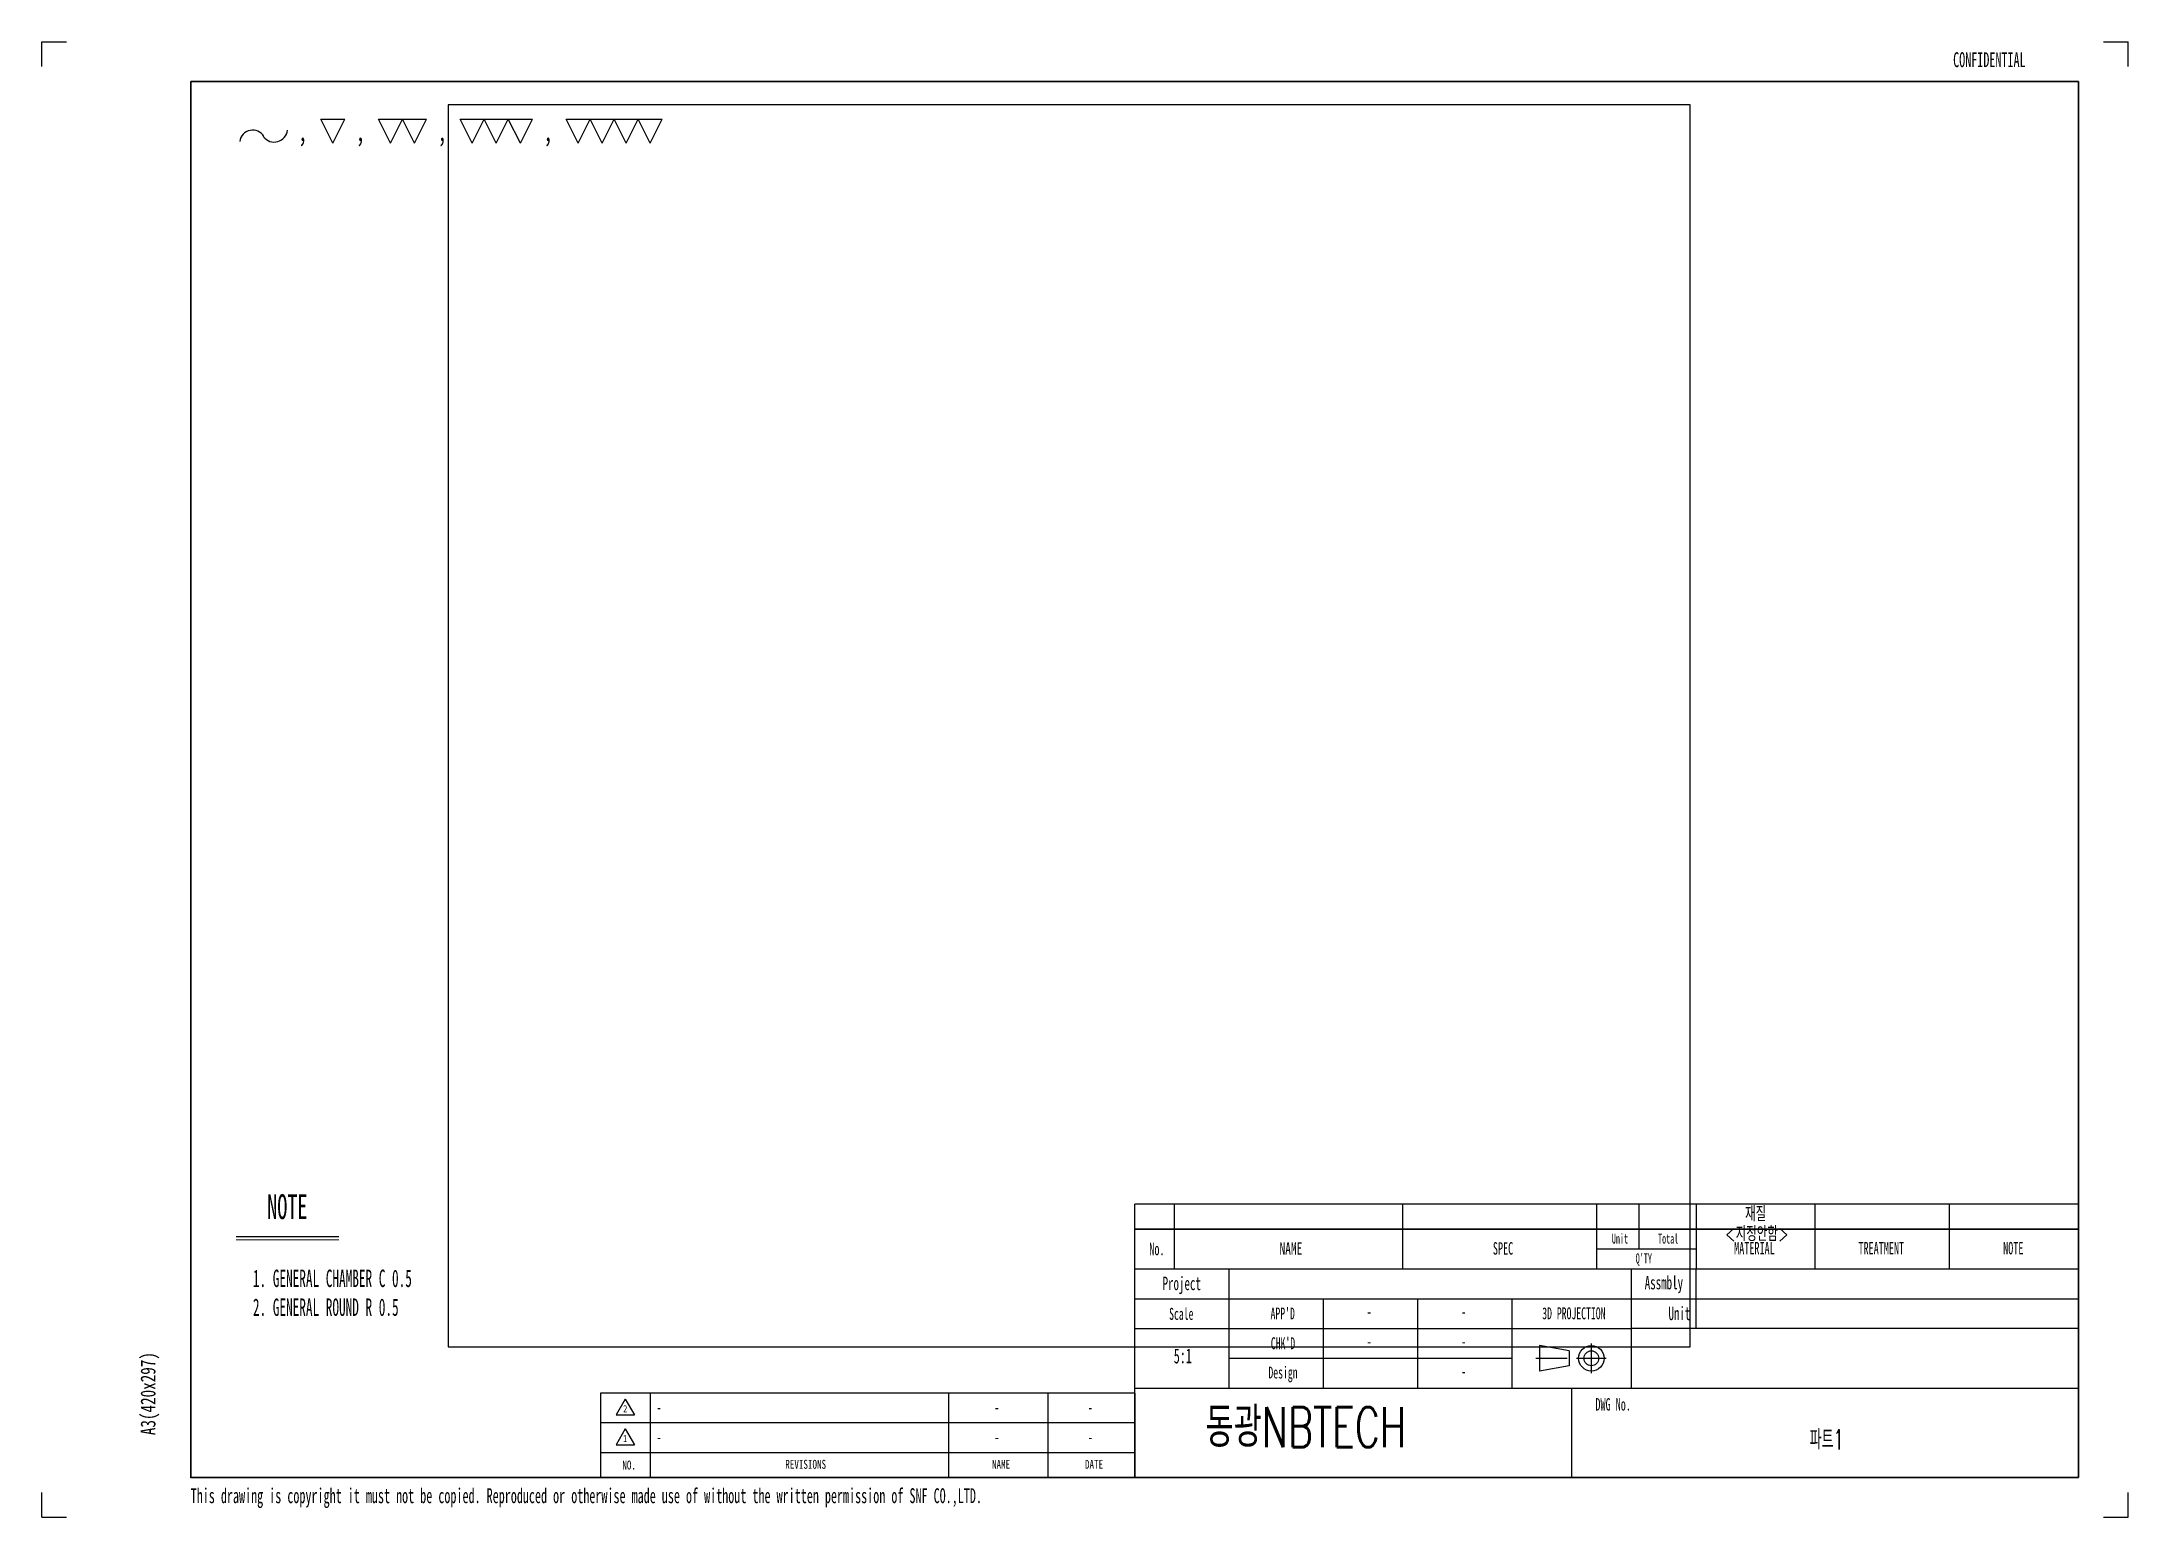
# Model space of a CAD drawing. Header units: millimetres. Extents: x 0 to 84, y 0 to 59.4.
import ezdxf

# ---------------------------------------------------------------- set-up
doc = ezdxf.new("R2010")
doc.units = ezdxf.units.MM
doc.header["$LTSCALE"] = 0.2
doc.linetypes.add('CENTER', pattern=[10.16, 6.35, -1.27, 1.27, -1.27])
for name, color, linetype in [('3', 3, 'Continuous'), ('4-1', 2, 'Continuous'), ('SLD-0', 7, 'Continuous')]:
    doc.layers.add(name, color=color, linetype=linetype)
doc.styles.add('SLDTEXTSTYLE0', font='TXT', dxfattribs={"width": 0.744681})
doc.styles.add('SLDTEXTSTYLE1', font='TXT', dxfattribs={"width": 0.7, "bigfont": 'bigfont'})
doc.styles.add('SLDTEXTSTYLE2', font='TXT', dxfattribs={"width": 0.6})
doc.styles.add('SLDTEXTSTYLE3', font='TXT', dxfattribs={"width": 0.675})
doc.styles.add('SLDTEXTSTYLE4', font='TXT', dxfattribs={"width": 0.56})
doc.styles.add('SLDTEXTSTYLE5', font='TXT', dxfattribs={"width": 0.595745})
doc.styles.add('SLDTEXTSTYLE6', font='TXT', dxfattribs={"width": 0.595745, "bigfont": 'bigfont'})
doc.styles.add('SLDTEXTSTYLE7', font='TXT', dxfattribs={"width": 0.7})

# ---------------------------------------------------------------- blocks, each defined once
blk = doc.blocks.new('SW_NOTE_0')
at = {"layer": '4-1', "color": 0, "insert": (-0.773, 2.463), "char_height": 0.6, "attachment_point": 2, "rotation": 90, "style": 'SLDTEXTSTYLE0'}
blk.add_mtext('A3(420x297)', dxfattribs=at)
blk = doc.blocks.new('SW_NOTE_0_1')
at = {"layer": '4-1', "color": 0, "insert": (0, 2.063), "char_height": 1.6, "attachment_point": 1, "style": 'SLDTEXTSTYLE1'}
blk.add_mtext('동광NBTECH', dxfattribs=at)
blk = doc.blocks.new('SW_NOTE_0_2')
at = {"layer": '4-1', "color": 0, "insert": (1.194, 0.645), "char_height": 0.5, "attachment_point": 2, "style": 'SLDTEXTSTYLE2'}
blk.add_mtext('DWG No.', dxfattribs=at)
blk = doc.blocks.new('SW_NOTE_0_3')
at = {"layer": '4-1', "color": 0, "insert": (0.708, 0.619), "char_height": 0.48, "attachment_point": 2, "style": 'SLDTEXTSTYLE2'}
blk.add_mtext("APP'D", dxfattribs=at)
blk = doc.blocks.new('SW_NOTE_0_4')
at = {"layer": '4-1', "color": 0, "insert": (0.965, 0.696), "char_height": 0.54, "attachment_point": 2, "style": 'SLDTEXTSTYLE2'}
blk.add_mtext('Project', dxfattribs=at)
blk = doc.blocks.new('SW_NOTE_0_5')
at = {"layer": '4-1', "color": 0, "insert": (1.087, 0.696), "char_height": 0.54, "attachment_point": 2, "style": 'SLDTEXTSTYLE2'}
blk.add_mtext('Assmbly', dxfattribs=at)
blk = doc.blocks.new('SW_NOTE_0_6')
at = {"layer": '4-1', "color": 0, "insert": (0.762, 0.619), "char_height": 0.48, "attachment_point": 2, "style": 'SLDTEXTSTYLE2'}
blk.add_mtext("CHK'D", dxfattribs=at)
blk = doc.blocks.new('SW_NOTE_0_7')
at = {"layer": '4-1', "color": 0, "insert": (0.822, 0.619), "char_height": 0.48, "attachment_point": 2, "style": 'SLDTEXTSTYLE2'}
blk.add_mtext('Design', dxfattribs=at)
blk = doc.blocks.new('SW_NOTE_0_8')
at = {"layer": '4-1', "color": 0, "insert": (1.194, 0.645), "char_height": 0.5, "attachment_point": 2, "style": 'SLDTEXTSTYLE2'}
blk.add_mtext('MATERIAL', dxfattribs=at)
blk = doc.blocks.new('SW_NOTE_0_9')
at = {"layer": '4-1', "color": 0, "insert": (0.644, 0.645), "char_height": 0.5, "attachment_point": 2, "style": 'SLDTEXTSTYLE2'}
blk.add_mtext('SPEC', dxfattribs=at)
blk = doc.blocks.new('SW_NOTE_0_10')
at = {"layer": '4-1', "color": 0, "insert": (0.437, 0.645), "char_height": 0.5, "attachment_point": 2, "style": 'SLDTEXTSTYLE2'}
blk.add_mtext('No.', dxfattribs=at)
blk = doc.blocks.new('SW_NOTE_0_11')
at = {"layer": '4-1', "color": 0, "insert": (0.844, 0.645), "char_height": 0.5, "attachment_point": 2, "style": 'SLDTEXTSTYLE3'}
blk.add_mtext('NAME', dxfattribs=at)
blk = doc.blocks.new('SW_NOTE_0_12')
at = {"layer": '4-1', "color": 0, "insert": (0.44, 0.516), "char_height": 0.4, "attachment_point": 2, "style": 'SLDTEXTSTYLE2'}
blk.add_mtext("Q'TY", dxfattribs=at)
blk = doc.blocks.new('SW_NOTE_0_13')
at = {"layer": '4-1', "color": 0, "insert": (1.387, 0.645), "char_height": 0.5, "attachment_point": 2, "style": 'SLDTEXTSTYLE2'}
blk.add_mtext('TREATMENT', dxfattribs=at)
blk = doc.blocks.new('SW_NOTE_0_14')
at = {"layer": '4-1', "color": 0, "insert": (0.681, 0.645), "char_height": 0.5, "attachment_point": 2, "style": 'SLDTEXTSTYLE2'}
blk.add_mtext('NOTE', dxfattribs=at)
blk = doc.blocks.new('SW_NOTE_0_15')
at = {"layer": '4-1', "color": 0, "insert": (0.385, 0.516), "char_height": 0.4, "attachment_point": 2, "style": 'SLDTEXTSTYLE2'}
blk.add_mtext('Unit', dxfattribs=at)
blk = doc.blocks.new('SW_NOTE_0_16')
at = {"layer": '4-1', "color": 0, "insert": (0.49, 0.516), "char_height": 0.4, "attachment_point": 2, "style": 'SLDTEXTSTYLE2'}
blk.add_mtext('Total', dxfattribs=at)
blk = doc.blocks.new('SW_NOTE_0_17')
at = {"layer": '4-1', "color": 0, "insert": (0.52, 0.696), "char_height": 0.54, "attachment_point": 2, "style": 'SLDTEXTSTYLE2'}
blk.add_mtext('Unit', dxfattribs=at)
blk = doc.blocks.new('SW_NOTE_0_18')
at = {"layer": '4-1', "color": 0, "insert": (0.678, 0.619), "char_height": 0.48, "attachment_point": 2, "style": 'SLDTEXTSTYLE2'}
blk.add_mtext('Scale', dxfattribs=at)
blk = doc.blocks.new('SW_NOTE_0_19')
at = {"layer": '4-1', "color": 0, "insert": (1.406, 0.464), "char_height": 0.36, "attachment_point": 2, "style": 'SLDTEXTSTYLE0'}
blk.add_mtext('REVISIONS', dxfattribs=at)
blk = doc.blocks.new('SW_NOTE_0_20')
at = {"layer": '4-1', "color": 0, "insert": (0.455, 0.464), "char_height": 0.36, "attachment_point": 2, "style": 'SLDTEXTSTYLE0'}
blk.add_mtext('NO.', dxfattribs=at)
blk = doc.blocks.new('SW_NOTE_0_21')
at = {"layer": '4-1', "color": 0, "insert": (0.742, 0.464), "char_height": 0.36, "attachment_point": 2, "style": 'SLDTEXTSTYLE0'}
blk.add_mtext('NAME', dxfattribs=at)
blk = doc.blocks.new('SW_NOTE_0_22')
at = {"layer": '4-1', "color": 0, "insert": (0.688, 0.464), "char_height": 0.36, "attachment_point": 2, "style": 'SLDTEXTSTYLE0'}
blk.add_mtext('DATE', dxfattribs=at)
blk = doc.blocks.new('SW_NOTE_0_23')
at = {"layer": '4-1', "color": 0, "insert": (1.962, 0.619), "char_height": 0.48, "attachment_point": 2, "style": 'SLDTEXTSTYLE2'}
blk.add_mtext('3D PROJECTION', dxfattribs=at)
blk = doc.blocks.new('A$C547C11EC_')
for p, q in [((-17.6, 0), (-17.6, 11)), ((20.4, 11), (-17.6, 11)), ((20.4, 11), (20.4, 8.4)), ((-17.6, 10), (20.4, 10)), ((20.4, 10), (-17.6, 10)), ((-17.6, 8.4), (20.4, 8.4)), ((-17.6, 8.4), (20.4, 8.4)), ((-13.8, 7.2), (-13.8, 8.4)), ((2.4, 7.2), (2.4, 8.4)), ((20.4, 8.4), (20.4, 0)), ((-17.6, 7.2), (2.4, 7.2)), ((2.4, 3.6), (2.4, 7.2)), ((20.4, 6), (2.4, 6)), ((-1.303, 5.312), (-1.303, 4.288)), ((-0.103, 5.1), (-1.303, 5.312)), ((-0.103, 5.1), (-0.103, 4.5)), ((-0.103, 4.5), (-1.303, 4.288)), ((-17.6, 3.6), (20.4, 3.6)), ((-17.6, 3.4), (-17.6, 0)), ((0, 0), (0, 3.6)), ((-39.1, 0), (-17.6, 0)), ((20.4, 0), (-17.6, 0))]:
    blk.add_line(p, q)
at = {"color": 3, "linetype": 'Continuous', "true_color": 0x00ff00}
for p, q in [((-6.8, 8.4), (-6.8, 11)), ((1, 8.4), (1, 11)), ((2.7, 11), (2.7, 9.2)), ((5, 11), (5, 8.4)), ((9.8, 8.4), (9.8, 11)), ((15.2, 8.4), (15.2, 11)), ((1, 9.2), (5, 9.2)), ((5, 6), (5, 8.4)), ((-13.8, 3.6), (-13.8, 7.2)), ((-10, 3.6), (-10, 7.2)), ((-2.4, 3.6), (-2.4, 7.2)), ((2.4, 7.2), (20.4, 7.2)), ((-17.6, 1), (-39.1, 1))]:
    blk.add_line(p, q, dxfattribs=at)
at = {"color": 251, "true_color": 0x6a6a6a}
for p, q in [((-6.2, 3.6), (-6.2, 7.2)), ((-17.6, 6), (2.4, 6)), ((-13.8, 4.8), (-2.4, 4.8)), ((-17.6, 3.4), (-39.1, 3.4)), ((-37.1, 3.4), (-37.1, 0)), ((-25.1, 3.4), (-25.1, 0)), ((-21.1, 3.4), (-21.1, 0)), ((-17.6, 2.2), (-39.1, 2.2))]:
    blk.add_line(p, q, dxfattribs=at)
at = {"color": 1, "linetype": 'CENTER'}
for p, q in [((0.785, 4.2), (0.785, 5.4)), ((-1.456, 4.8), (0.011, 4.8)), ((0.185, 4.8), (1.385, 4.8))]:
    blk.add_line(p, q, dxfattribs=at)
at = {"color": 7}
blk.add_line((-39.1, 3.4), (-39.1, 0), dxfattribs=at)
blk.add_circle((0.785, 4.8), 0.512)
at = {"color": 251, "true_color": 0x6a6a6a}
blk.add_circle((0.785, 4.8), 0.3, dxfattribs=at)
at = {"layer": '3', "color": 3, "linetype": 'Continuous', "true_color": 0x00ff00}
blk.add_line((-16, 8.4), (-16, 11), dxfattribs=at)
at = {"layer": '4-1'}
for name, p in [('SW_NOTE_0_10', (-17.14, 8.804)), ('SW_NOTE_0_11', (-12.154, 8.827)), ('SW_NOTE_0_9', (-3.415, 8.829)), ('SW_NOTE_0_15', (1.552, 9.302)), ('SW_NOTE_0_16', (3.387, 9.302)), ('SW_NOTE_0_8', (6.156, 8.838)), ('SW_NOTE_0_13', (11.07, 8.838)), ('SW_NOTE_0_14', (17.089, 8.838)), ('SW_NOTE_0_12', (2.457, 8.508)), ('SW_NOTE_0_4', (-16.67, 7.388)), ('SW_NOTE_0_5', (2.618, 7.42)), ('SW_NOTE_0_18', (-16.401, 6.209)), ('SW_NOTE_0_3', (-12.349, 6.225)), ('SW_NOTE_0_23', (-1.881, 6.231)), ('SW_NOTE_0_17', (3.811, 6.181)), ('SW_NOTE_0_6', (-12.391, 5.025)), ('SW_NOTE_0_7', (-12.452, 3.849)), ('SW_NOTE_0_2', (0.47, 2.55)), ('SW_NOTE_0_20', (-38.407, 0.218)), ('SW_NOTE_0_19', (-32.251, 0.248)), ('SW_NOTE_0_21', (-23.721, 0.248)), ('SW_NOTE_0_22', (-19.924, 0.248))]:
    blk.add_blockref(name, p, dxfattribs=at)
blk = doc.blocks.new('A$C0C890E57')
at = {"color": 150, "linetype": 'Continuous', "true_color": 0x0080ff}
for p, q in [((-83, -1), (-83, 0)), ((-83, 0), (-82, 0)), ((0, 0), (1, 0)), ((1, -1), (1, 0)), ((-83, -59.4), (-83, -58.4)), ((1, -59.4), (1, -58.4)), ((-83, -59.4), (-82, -59.4)), ((0, -59.4), (1, -59.4))]:
    blk.add_line(p, q, dxfattribs=at)
at = {"lineweight": 35}
for p, q in [((-1, -1.6), (-77, -1.602)), ((-77, -1.602), (-77, -57.811)), ((-1, -57.8), (-1, -1.6)), ((-77, -57.8), (-1, -57.8))]:
    blk.add_line(p, q, dxfattribs=at)
at = {"color": 2, "linetype": 'Continuous', "true_color": 0xffff00}
blk.add_line((-77, -57.802), (-28, -57.802), dxfattribs=at)
at = {"color": 7, "linetype": 'Continuous'}
blk.add_blockref('A$C547C11EC_', (-21.4, -57.8), dxfattribs=at)
at = {"layer": '4-1'}
for name, p in [('SW_NOTE_0', (-78.248, -56.886)), ('SW_NOTE_0_1', (-36.147, -57.037))]:
    blk.add_blockref(name, p, dxfattribs=at)
blk = doc.blocks.new('SW_NOTE_0_24')
at = {"layer": '4-1', "color": 0, "char_height": 0.7, "attachment_point": 1, "style": 'SLDTEXTSTYLE4'}
for s, insert in [('1. GENERAL CHAMBER C 0.5', (0, 0.902)), ('2. GENERAL ROUND R 0.5', (0, -0.26))]:
    blk.add_mtext(s, dxfattribs=dict(at, insert=insert))
blk = doc.blocks.new('SW_NOTE_0_25')
at = {"layer": '4-1', "color": 0, "char_height": 0.6, "attachment_point": 2, "style": 'SLDTEXTSTYLE1'}
for s, insert in [('<지정안함>', (0.759, -0.027)), ('재질', (0.713, 0.773))]:
    blk.add_mtext(s, dxfattribs=dict(at, insert=insert))
blk = doc.blocks.new('SW_NOTE_0_26')
at = {"layer": '4-1', "color": 0}
for p, q in [((1.726, 0.16), (1.242, 1.129)), ((1.242, 1.129), (2.211, 1.129)), ((1.726, 0.16), (2.211, 1.129)), ((4.05, 0.16), (3.565, 1.129)), ((3.565, 1.129), (4.535, 1.129)), ((4.05, 0.16), (4.535, 1.129)), ((5.019, 0.16), (4.535, 1.129)), ((4.535, 1.129), (5.504, 1.129)), ((5.019, 0.16), (5.504, 1.129)), ((7.343, 0.16), (6.858, 1.129)), ((6.858, 1.129), (7.827, 1.129)), ((7.343, 0.16), (7.827, 1.129)), ((8.312, 0.16), (7.827, 1.129)), ((7.827, 1.129), (8.796, 1.129)), ((8.312, 0.16), (8.796, 1.129)), ((9.281, 0.16), (8.796, 1.129)), ((8.796, 1.129), (9.765, 1.129)), ((9.281, 0.16), (9.765, 1.129)), ((11.605, 0.16), (11.12, 1.129)), ((11.12, 1.129), (12.089, 1.129)), ((11.605, 0.16), (12.089, 1.129)), ((12.574, 0.16), (12.089, 1.129)), ((12.089, 1.129), (13.058, 1.129)), ((12.574, 0.16), (13.058, 1.129)), ((13.543, 0.16), (13.058, 1.129)), ((13.058, 1.129), (14.027, 1.129)), ((13.543, 0.16), (14.027, 1.129)), ((14.512, 0.16), (14.027, 1.129)), ((14.027, 1.129), (14.996, 1.129)), ((14.512, 0.16), (14.996, 1.129))]:
    blk.add_line(p, q, dxfattribs=at)
for centre, radius, start, end in [((-1.494, 0.16), 0.526, 31.2184, 172.5868), ((-0.629, 0.741), 0.536, 216.65611, 353.77417)]:
    blk.add_arc(centre, radius, start, end, dxfattribs=at)
at = {"layer": '4-1', "color": 0, "char_height": 0.847, "attachment_point": 1, "style": 'SLDTEXTSTYLE7'}
for insert in [(0.317, 1.091), (2.641, 1.091), (5.934, 1.091), (10.196, 1.091)]:
    blk.add_mtext(',', dxfattribs=dict(at, insert=insert))

msp = doc.modelspace()

# ---------------------------------------------------------------- linework, layer by layer
at = {"color": 4, "true_color": 0x00ffff}
for p, q in [((7.842, 11.303), (11.971, 11.303)), ((23.135, 4.119), (23.874, 4.119))]:
    msp.add_line(p, q, dxfattribs=at)
at = {"color": 179, "linetype": 'Continuous', "lineweight": 18, "true_color": 0x212142}
msp.add_line((7.842, 11.162), (11.971, 11.162), dxfattribs=at)
at = {"color": 4, "linetype": 'Continuous', "true_color": 0x00ffff}
for p, q in [((23.505, 4.759), (23.135, 4.119)), ((23.505, 4.759), (23.874, 4.119)), ((23.505, 3.559), (23.135, 2.919)), ((23.505, 3.559), (23.874, 2.919)), ((23.135, 2.919), (23.874, 2.919))]:
    msp.add_line(p, q, dxfattribs=at)
at = {"layer": 'SLD-0'}
for p, q in [((16.372, 56.861), (16.372, 6.861)), ((66.372, 56.861), (16.372, 56.861)), ((66.372, 6.861), (66.372, 56.861)), ((16.372, 6.861), (66.372, 6.861))]:
    msp.add_line(p, q, dxfattribs=at)

# ---------------------------------------------------------------- block references
at = {"color": 7, "linetype": 'Continuous'}
msp.add_blockref('A$C0C890E57', (83.014, 59.4), dxfattribs=at)
at = {"layer": '4-1'}
for name, p in [('SW_NOTE_0_26', (10.002, 55.156)), ('SW_NOTE_0_25', (68.301, 11.741)), ('SW_NOTE_0_24', (8.516, 9.067))]:
    msp.add_blockref(name, p, dxfattribs=at)

# ---------------------------------------------------------------- texts
for s, insert, char_height, attachment_point, style in [('CONFIDENTIAL', (76.964, 58.977), 0.6, 1, 'SLDTEXTSTYLE5'), ('NOTE', (9.903, 13.003), 1, 2, 'SLDTEXTSTYLE5'), ('-', (53.456, 8.517), 0.48, 2, 'SLDTEXTSTYLE5'), ('-', (57.256, 8.517), 0.48, 2, 'SLDTEXTSTYLE5'), ('5:1', (45.952, 6.796), 0.6, 2, 'SLDTEXTSTYLE5'), ('-', (53.456, 7.317), 0.48, 2, 'SLDTEXTSTYLE5'), ('-', (57.256, 7.317), 0.48, 2, 'SLDTEXTSTYLE5'), ('-', (57.256, 6.117), 0.48, 2, 'SLDTEXTSTYLE5'), ('2', (23.507, 4.514), 0.288, 2, 'SLDTEXTSTYLE0'), ('-', (24.768, 4.666), 0.48, 1, 'SLDTEXTSTYLE5'), ('-', (38.464, 4.666), 0.48, 2, 'SLDTEXTSTYLE5'), ('-', (42.225, 4.666), 0.48, 2, 'SLDTEXTSTYLE5'), ('파트1', (71.872, 3.527), 0.8, 2, 'SLDTEXTSTYLE6'), ('1', (23.499, 3.314), 0.288, 2, 'SLDTEXTSTYLE0'), ('-', (24.768, 3.466), 0.48, 1, 'SLDTEXTSTYLE5'), ('-', (38.464, 3.466), 0.48, 2, 'SLDTEXTSTYLE5'), ('-', (42.225, 3.466), 0.48, 2, 'SLDTEXTSTYLE5'), ('This drawing is copyright it must not be copied. Reproduced or otherwise made use of without the written permission of SNF CO.,LTD.', (6.011, 1.168), 0.6, 1, 'SLDTEXTSTYLE5')]:
    msp.add_mtext(s, dxfattribs=dict(at, insert=insert, char_height=char_height, attachment_point=attachment_point, style=style))

doc.saveas('drawing.dxf')
